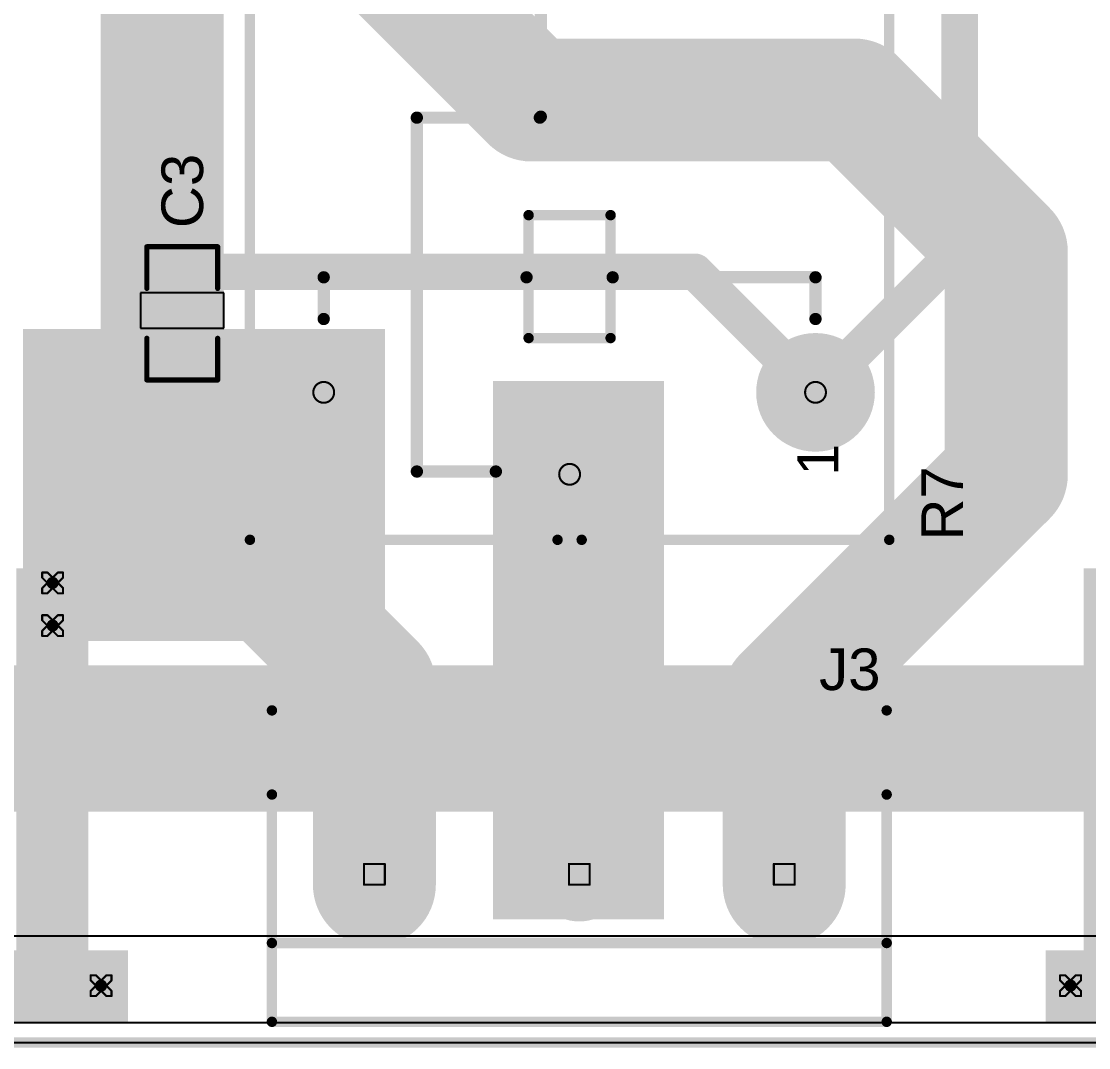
# Model space of a CAD drawing. Header units: inches. Extents: x -14 to 338, y 0 to 125.
# Drawn here: x 19.87 to 45.92, y -0.13 to 24.92 of the extents above; entities that cross this region are included whole.
import ezdxf

# ---------------------------------------------------------------- set-up
doc = ezdxf.new("R2010")
doc.units = ezdxf.units.IN
for name, color, linetype in [('Board Outline', 216, 'Continuous'), ('Bottom Layer', 5, 'Continuous'), ('Bottom Solder', 6, 'Continuous'), ('Drill Drawing', 1, 'Continuous'), ('Multi-Layer', 9, 'Continuous'), ('Pad Holes', 156, 'Continuous'), ('Top Layer', 1, 'Continuous'), ('Top Overlay', 2, 'Continuous'), ('Top Paste', 8, 'Continuous'), ('Top Solder', 216, 'Continuous'), ('Via Holes', 16, 'Continuous')]:
    doc.layers.add(name, color=color, linetype=linetype)
doc.styles.add('Arial', font='', dxfattribs={"height": 0.2})
doc.styles.get('Arial').set_extended_font_data('Arial')

# ---------------------------------------------------------------- blocks, each defined once
blk = doc.blocks.new('SRD_05VDC_SL_C_6')
at = {"layer": 'Bottom Layer'}
h = blk.add_hatch(color=5, dxfattribs=at)
edge = h.paths.add_edge_path()
edge.add_arc((-5.100066, 5.999988), 1.397, 0, 360)
h = blk.add_hatch(color=5, dxfattribs=at)
edge = h.paths.add_edge_path()
edge.add_arc((7.100061999999999, 5.999479999999999), 1.397, 0, 360)
h = blk.add_hatch(color=5, dxfattribs=at)
edge = h.paths.add_edge_path()
edge.add_arc((-7.100061999999999, 0), 1.397, 0, 360)
h = blk.add_hatch(color=5, dxfattribs=at)
edge = h.paths.add_edge_path()
edge.add_arc((-5.100066, -5.999988), 1.397, 0, 360)
h = blk.add_hatch(color=5, dxfattribs=at)
edge = h.paths.add_edge_path()
edge.add_arc((7.100061999999999, -5.999479999999999), 1.397, 0, 360)
at = {"layer": 'Bottom Solder'}
h = blk.add_hatch(color=6, dxfattribs=at)
edge = h.paths.add_edge_path()
edge.add_arc((-5.100066, 5.999988), 1.4478, 0, 360)
h = blk.add_hatch(color=6, dxfattribs=at)
edge = h.paths.add_edge_path()
edge.add_arc((7.100061999999999, 5.999479999999999), 1.4478, 0, 360)
h = blk.add_hatch(color=6, dxfattribs=at)
edge = h.paths.add_edge_path()
edge.add_arc((-7.100061999999999, 0), 1.4478, 0, 360)
h = blk.add_hatch(color=6, dxfattribs=at)
edge = h.paths.add_edge_path()
edge.add_arc((-5.100066, -5.999988), 1.4478, 0, 360)
h = blk.add_hatch(color=6, dxfattribs=at)
edge = h.paths.add_edge_path()
edge.add_arc((7.100061999999999, -5.999479999999999), 1.4478, 0, 360)
at = {"layer": 'Multi-Layer'}
h = blk.add_hatch(color=9, dxfattribs=at)
edge = h.paths.add_edge_path()
edge.add_arc((-5.100066, 5.999988), 1.397, 0, 360)
h = blk.add_hatch(color=9, dxfattribs=at)
edge = h.paths.add_edge_path()
edge.add_arc((7.100061999999999, 5.999479999999999), 1.397, 0, 360)
h = blk.add_hatch(color=9, dxfattribs=at)
edge = h.paths.add_edge_path()
edge.add_arc((-7.100061999999999, 0), 1.397, 0, 360)
h = blk.add_hatch(color=9, dxfattribs=at)
edge = h.paths.add_edge_path()
edge.add_arc((-5.100066, -5.999988), 1.397, 0, 360)
h = blk.add_hatch(color=9, dxfattribs=at)
edge = h.paths.add_edge_path()
edge.add_arc((7.100061999999999, -5.999479999999999), 1.397, 0, 360)
at = {"layer": 'Pad Holes'}
h = blk.add_hatch(color=7, dxfattribs=at)
edge = h.paths.add_edge_path()
edge.add_arc((-5.099989799999999, 5.999988), 0.7619999999999999, 0, 360)
h = blk.add_hatch(color=7, dxfattribs=at)
edge = h.paths.add_edge_path()
edge.add_arc((7.1000112, 5.999479999999999), 0.7619999999999999, 0, 360)
h = blk.add_hatch(color=7, dxfattribs=at)
edge = h.paths.add_edge_path()
edge.add_arc((-7.1000112, 0), 0.7619999999999999, 0, 360)
h = blk.add_hatch(color=7, dxfattribs=at)
edge = h.paths.add_edge_path()
edge.add_arc((-5.099989799999999, -5.999988), 0.7619999999999999, 0, 360)
h = blk.add_hatch(color=7, dxfattribs=at)
edge = h.paths.add_edge_path()
edge.add_arc((7.099935, -5.999479999999999), 0.7619999999999999, 0, 360)
at = {"layer": 'Top Layer'}
h = blk.add_hatch(color=1, dxfattribs=at)
edge = h.paths.add_edge_path()
edge.add_arc((-5.100066, 5.999988), 1.397, 0, 360)
h = blk.add_hatch(color=1, dxfattribs=at)
edge = h.paths.add_edge_path()
edge.add_arc((7.100061999999999, 5.999479999999999), 1.397, 0, 360)
h = blk.add_hatch(color=1, dxfattribs=at)
edge = h.paths.add_edge_path()
edge.add_arc((-7.100061999999999, 0), 1.397, 0, 360)
h = blk.add_hatch(color=1, dxfattribs=at)
edge = h.paths.add_edge_path()
edge.add_arc((-5.100066, -5.999988), 1.397, 0, 360)
h = blk.add_hatch(color=1, dxfattribs=at)
edge = h.paths.add_edge_path()
edge.add_arc((7.100061999999999, -5.999479999999999), 1.397, 0, 360)
at = {"layer": 'Top Solder'}
h = blk.add_hatch(color=216, dxfattribs=at)
edge = h.paths.add_edge_path()
edge.add_arc((-5.100066, 5.999988), 1.4478, 0, 360)
h = blk.add_hatch(color=216, dxfattribs=at)
edge = h.paths.add_edge_path()
edge.add_arc((7.100061999999999, 5.999479999999999), 1.4478, 0, 360)
h = blk.add_hatch(color=216, dxfattribs=at)
edge = h.paths.add_edge_path()
edge.add_arc((-7.100061999999999, 0), 1.4478, 0, 360)
h = blk.add_hatch(color=216, dxfattribs=at)
edge = h.paths.add_edge_path()
edge.add_arc((-5.100066, -5.999988), 1.4478, 0, 360)
h = blk.add_hatch(color=216, dxfattribs=at)
edge = h.paths.add_edge_path()
edge.add_arc((7.100061999999999, -5.999479999999999), 1.4478, 0, 360)
at = {"layer": 'Top Overlay'}
for points, const_width in [([(-8.6991444, 7.8000352), (-8.6991444, 0.2946908)], 0.254), ([(-8.6991444, 7.8000352), (10.5009696, 7.8000352)], 0.254), ([(10.500995, 7.8000098), (10.500995, -7.8000098)], 0.254), ([(-3.309874, 5.999988), (-2.2919944, 5.9999626)], 0.2999994), ([(-2.2919944, 5.999988), (-2.2919944, 1.0508488)], 0.2999994), ([(7.0993, 4.246879999999999), (7.0993, 2.0193)], 0.254), ([(-7.031735999999999, 3.727196), (1.604264, 3.727196)], 0.2999994), ([(-7.031735999999999, 3.727196), (-7.031735999999999, 1.7999964)], 0.2999994), ([(1.604264, 3.727196), (1.604264, 0.7272019999999999)], 0.2999994), ([(7.800593999999999, 2.30886), (6.150102, 0.70104)], 0.2999994), ([(-3.774948, 0.999998), (-3.774948, -0.999998)], 0.254), ([(-3.774948, 0.999998), (-0.7749539999999999, 0.999998)], 0.254), ([(-0.7749539999999999, 0.999998), (-0.7749539999999999, -0.999998)], 0.254), ([(1.604264, 0.7272019999999999), (1.628394, 0.7030466)], 0.2999994), ([(1.628394, 0.7030466), (5.644387999999999, 0.7030466)], 0.2999994), ([(5.644387999999999, 0.7030466), (6.152387999999999, 0.7030466)], 0.2999994), ([(-8.6991444, -0.2946908), (-8.6991444, -7.7999844)], 0.254), ([(7.168388, -0.31242), (7.168388, -4.25704)], 0.2999994), ([(-3.774948, -0.999998), (-0.7749539999999999, -0.999998)], 0.254), ([(-2.2919944, -1.0512552), (-2.2919944, -5.999988)], 0.2999994), ([(-2.2919944, -5.9999626), (-3.309874, -5.999988)], 0.2999994), ([(-8.699017399999999, -7.7999844), (10.5010966, -7.7999844)], 0.254)]:
    blk.add_lwpolyline(points, dxfattribs=dict(at, const_width=const_width))
for points, const_width in [([(-8.7626444, 7.8000352, 1), (-8.6356444, 7.8000352, 1)], 0.127), ([(-8.7626444, 7.8000352, 1), (-8.6356444, 7.8000352, 1)], 0.127), ([(10.4374696, 7.8000352, 1), (10.5644696, 7.8000352, 1)], 0.127), ([(10.437495, 7.8000098, 1), (10.564495, 7.8000098, 1)], 0.127), ([(-3.38487258, 5.999988, 1), (-3.23487542, 5.999988, 1)], 0.1499997), ([(-2.36699298, 5.999988, 1), (-2.21699582, 5.999988, 1)], 0.1499997), ([(-2.36699298, 5.9999626, 1), (-2.21699582, 5.9999626, 1)], 0.1499997), ([(7.0358, 4.246879999999999, 1), (7.162799999999999, 4.246879999999999, 1)], 0.127), ([(-7.106734579999999, 3.727196, 1), (-6.95673742, 3.727196, 1)], 0.1499997), ([(-7.106734579999999, 3.727196, 1), (-6.95673742, 3.727196, 1)], 0.1499997), ([(1.52926542, 3.727196, 1), (1.67926258, 3.727196, 1)], 0.1499997), ([(1.52926542, 3.727196, 1), (1.67926258, 3.727196, 1)], 0.1499997), ([(7.72559542, 2.30886, 1), (7.87559258, 2.30886, 1)], 0.1499997), ([(7.0358, 2.0193, 1), (7.162799999999999, 2.0193, 1)], 0.127), ([(-7.106734579999999, 1.7999964, 1), (-6.95673742, 1.7999964, 1)], 0.1499997), ([(-3.838448, 0.999998, 1), (-3.711448, 0.999998, 1)], 0.127), ([(-3.838448, 0.999998, 1), (-3.711448, 0.999998, 1)], 0.127), ([(-2.36699298, 1.0508488, 1), (-2.21699582, 1.0508488, 1)], 0.1499997), ([(-0.8384539999999999, 0.999998, 1), (-0.7114539999999999, 0.999998, 1)], 0.127), ([(-0.8384539999999999, 0.999998, 1), (-0.7114539999999999, 0.999998, 1)], 0.127), ([(1.52926542, 0.7272019999999999, 1), (1.67926258, 0.7272019999999999, 1)], 0.1499997), ([(1.52926542, 0.7272019999999999, 1), (1.67926258, 0.7272019999999999, 1)], 0.1499997), ([(1.55339542, 0.7030466, 1), (1.70339258, 0.7030466, 1)], 0.1499997), ([(1.55339542, 0.7030466, 1), (1.70339258, 0.7030466, 1)], 0.1499997), ([(5.569389419999999, 0.7030466, 1), (5.71938658, 0.7030466, 1)], 0.1499997), ([(5.569389419999999, 0.7030466, 1), (5.71938658, 0.7030466, 1)], 0.1499997), ([(6.07510342, 0.70104, 1), (6.225100579999999, 0.70104, 1)], 0.1499997), ([(6.077389419999999, 0.7030466, 1), (6.227386579999999, 0.7030466, 1)], 0.1499997), ([(-8.7626444, 0.2946908, 1), (-8.6356444, 0.2946908, 1)], 0.127), ([(-8.7626444, -0.2946908, 1), (-8.6356444, -0.2946908, 1)], 0.127), ([(7.093389419999999, -0.31242, 1), (7.243386579999999, -0.31242, 1)], 0.1499997), ([(-3.838448, -0.999998, 1), (-3.711448, -0.999998, 1)], 0.127), ([(-3.838448, -0.999998, 1), (-3.711448, -0.999998, 1)], 0.127), ([(-2.36699298, -1.0512552, 1), (-2.21699582, -1.0512552, 1)], 0.1499997), ([(-0.8384539999999999, -0.999998, 1), (-0.7114539999999999, -0.999998, 1)], 0.127), ([(-0.8384539999999999, -0.999998, 1), (-0.7114539999999999, -0.999998, 1)], 0.127), ([(7.093389419999999, -4.25704, 1), (7.243386579999999, -4.25704, 1)], 0.1499997), ([(-3.38487258, -5.999988, 1), (-3.23487542, -5.999988, 1)], 0.1499997), ([(-2.36699298, -5.9999626, 1), (-2.21699582, -5.9999626, 1)], 0.1499997), ([(-2.36699298, -5.999988, 1), (-2.21699582, -5.999988, 1)], 0.1499997), ([(-8.7626444, -7.7999844, 1), (-8.6356444, -7.7999844, 1)], 0.127), ([(-8.762517399999998, -7.7999844, 1), (-8.6355174, -7.7999844, 1)], 0.127), ([(10.437495, -7.8000098, 1), (10.564495, -7.8000098, 1)], 0.127), ([(10.4375966, -7.7999844, 1), (10.5645966, -7.7999844, 1)], 0.127)]:
    blk.add_lwpolyline(points, format="xyb", close=True, dxfattribs=dict(at, const_width=const_width))
at = {"layer": 'Top Overlay', "style": 'Arial'}
blk.add_text('1', height=1.00000054, dxfattribs=at).set_placement((-7.131989799999999, -6.558788))
blk = doc.blocks.new('XY301V_A_5_0_3P_19')
at = {"layer": 'Bottom Layer'}
h = blk.add_hatch(color=5, dxfattribs=at)
edge = h.paths.add_edge_path()
edge.add_arc((-4.999989999999999, 0), 1.10000034, 0, 360)
h = blk.add_hatch(color=5, dxfattribs=at)
edge = h.paths.add_edge_path()
edge.add_arc((0, 0), 1.10000034, 0, 360)
h = blk.add_hatch(color=5, dxfattribs=at)
edge = h.paths.add_edge_path()
edge.add_arc((4.999989999999999, 0), 1.10000034, 0, 360)
at = {"layer": 'Bottom Solder'}
h = blk.add_hatch(color=6, dxfattribs=at)
edge = h.paths.add_edge_path()
edge.add_arc((-4.999989999999999, 0), 1.15080034, 0, 360)
h = blk.add_hatch(color=6, dxfattribs=at)
edge = h.paths.add_edge_path()
edge.add_arc((0, 0), 1.15080034, 0, 360)
h = blk.add_hatch(color=6, dxfattribs=at)
edge = h.paths.add_edge_path()
edge.add_arc((4.999989999999999, 0), 1.15080034, 0, 360)
at = {"layer": 'Multi-Layer'}
h = blk.add_hatch(color=9, dxfattribs=at)
edge = h.paths.add_edge_path()
edge.add_arc((-4.999989999999999, 0), 1.10000034, 0, 360)
h = blk.add_hatch(color=9, dxfattribs=at)
edge = h.paths.add_edge_path()
edge.add_arc((0, 0), 1.10000034, 0, 360)
h = blk.add_hatch(color=9, dxfattribs=at)
edge = h.paths.add_edge_path()
edge.add_arc((4.999989999999999, 0), 1.10000034, 0, 360)
at = {"layer": 'Pad Holes'}
h = blk.add_hatch(color=7, dxfattribs=at)
edge = h.paths.add_edge_path()
edge.add_arc((-4.999989999999999, 0), 0.5999987999999999, 0, 360)
h = blk.add_hatch(color=7, dxfattribs=at)
edge = h.paths.add_edge_path()
edge.add_arc((0, 0), 0.5999987999999999, 0, 360)
h = blk.add_hatch(color=7, dxfattribs=at)
edge = h.paths.add_edge_path()
edge.add_arc((4.999989999999999, 0), 0.5999987999999999, 0, 360)
at = {"layer": 'Top Layer'}
h = blk.add_hatch(color=1, dxfattribs=at)
edge = h.paths.add_edge_path()
edge.add_arc((-4.999989999999999, 0), 1.10000034, 0, 360)
h = blk.add_hatch(color=1, dxfattribs=at)
edge = h.paths.add_edge_path()
edge.add_arc((0, 0), 1.10000034, 0, 360)
h = blk.add_hatch(color=1, dxfattribs=at)
edge = h.paths.add_edge_path()
edge.add_arc((4.999989999999999, 0), 1.10000034, 0, 360)
at = {"layer": 'Top Solder'}
h = blk.add_hatch(color=216, dxfattribs=at)
edge = h.paths.add_edge_path()
edge.add_arc((-4.999989999999999, 0), 1.15080034, 0, 360)
h = blk.add_hatch(color=216, dxfattribs=at)
edge = h.paths.add_edge_path()
edge.add_arc((0, 0), 1.15080034, 0, 360)
h = blk.add_hatch(color=216, dxfattribs=at)
edge = h.paths.add_edge_path()
edge.add_arc((4.999989999999999, 0), 1.15080034, 0, 360)
at = {"layer": 'Top Overlay', "const_width": 0.254}
for points in [[(7.500010399999999, 3.5999928), (-7.500010399999999, 3.5999928)], [(-7.500010399999999, 3.5999928), (-7.500010399999999, -4.0000428)], [(7.500010399999999, 3.5999928), (7.500010399999999, -4.0000428)], [(7.500010399999999, 1.6769588), (-7.500010399999999, 1.6769588)], [(7.500010399999999, -1.946783), (-7.500010399999999, -1.946783)], [(7.500010399999999, -4.0000428), (-7.500010399999999, -4.0000428)]]:
    blk.add_lwpolyline(points, dxfattribs=at)
at = {"layer": 'Top Overlay', "const_width": 0.127}
for points in [[(-7.563510399999999, 3.5999928, 1), (-7.4365104, 3.5999928, 1)], [(-7.563510399999999, 3.5999928, 1), (-7.4365104, 3.5999928, 1)], [(7.4365104, 3.5999928, 1), (7.563510399999999, 3.5999928, 1)], [(7.4365104, 3.5999928, 1), (7.563510399999999, 3.5999928, 1)], [(-7.563510399999999, 1.6769588, 1), (-7.4365104, 1.6769588, 1)], [(7.4365104, 1.6769588, 1), (7.563510399999999, 1.6769588, 1)], [(-7.563510399999999, -1.946783, 1), (-7.4365104, -1.946783, 1)], [(7.4365104, -1.946783, 1), (7.563510399999999, -1.946783, 1)], [(-7.563510399999999, -4.0000428, 1), (-7.4365104, -4.0000428, 1)], [(-7.563510399999999, -4.0000428, 1), (-7.4365104, -4.0000428, 1)], [(7.4365104, -4.0000428, 1), (7.563510399999999, -4.0000428, 1)], [(7.4365104, -4.0000428, 1), (7.563510399999999, -4.0000428, 1)]]:
    blk.add_lwpolyline(points, format="xyb", close=True, dxfattribs=at)
blk = doc.blocks.new('C___0805_23')
at = {"layer": 'Top Layer'}
for points in [[(-1.524, 0.7619999999999999), (-0.508, 0.7619999999999999), (-0.508, -0.7619999999999999), (-1.524, -0.7619999999999999)], [(0.508, 0.7619999999999999), (1.524, 0.7619999999999999), (1.524, -0.7619999999999999), (0.508, -0.7619999999999999)]]:
    blk.add_hatch(color=1, dxfattribs=at).paths.add_polyline_path(points)
at = {"layer": 'Top Paste'}
for points in [[(-1.524, 0.7619999999999999), (-0.508, 0.7619999999999999), (-0.508, -0.7619999999999999), (-1.524, -0.7619999999999999)], [(0.508, 0.7619999999999999), (1.524, 0.7619999999999999), (1.524, -0.7619999999999999), (0.508, -0.7619999999999999)]]:
    blk.add_hatch(color=8, dxfattribs=at).paths.add_polyline_path(points)
at = {"layer": 'Top Solder'}
for points in [[(-1.59399986, 0.8319998599999999), (-0.4380001399999999, 0.8319998599999999), (-0.4380001399999999, -0.8319998599999999), (-1.59399986, -0.8319998599999999)], [(0.4380001399999999, 0.8319998599999999), (1.59399986, 0.8319998599999999), (1.59399986, -0.8319998599999999), (0.4380001399999999, -0.8319998599999999)]]:
    blk.add_hatch(color=216, dxfattribs=at).paths.add_polyline_path(points)
at = {"layer": 'Top Overlay', "const_width": 0.127}
for points in [[(-1.6256, -0.8636), (-1.6256, 0.8636)], [(-0.6096, 0.8636), (-1.6256, 0.8636)], [(1.6256, 0.8636), (0.6096, 0.8636)], [(1.6256, -0.8636), (1.6256, 0.8636)], [(-0.6096, -0.8636), (-1.6256, -0.8636)], [(1.6256, -0.8636), (0.6096, -0.8636)]]:
    blk.add_lwpolyline(points, dxfattribs=at)
at = {"layer": 'Top Overlay', "const_width": 0.0635}
for points in [[(-1.65735, 0.8636, 1), (-1.59385, 0.8636, 1)], [(-1.65735, 0.8636, 1), (-1.59385, 0.8636, 1)], [(-0.64135, 0.8636, 1), (-0.57785, 0.8636, 1)], [(0.57785, 0.8636, 1), (0.64135, 0.8636, 1)], [(1.59385, 0.8636, 1), (1.65735, 0.8636, 1)], [(1.59385, 0.8636, 1), (1.65735, 0.8636, 1)], [(-1.65735, -0.8636, 1), (-1.59385, -0.8636, 1)], [(-1.65735, -0.8636, 1), (-1.59385, -0.8636, 1)], [(-0.64135, -0.8636, 1), (-0.57785, -0.8636, 1)], [(0.57785, -0.8636, 1), (0.64135, -0.8636, 1)], [(1.59385, -0.8636, 1), (1.65735, -0.8636, 1)], [(1.59385, -0.8636, 1), (1.65735, -0.8636, 1)]]:
    blk.add_lwpolyline(points, format="xyb", close=True, dxfattribs=at)

msp = doc.modelspace()

# ---------------------------------------------------------------- hatches: boundary and pattern name
at = {"layer": 'Bottom Layer'}
for points in [[(19.75419722, 0.48906684), (21.51279162, 0.48906684), (21.51279162, 11.57166088), (19.75419722, 11.57166088)], [(45.79647686, 0.48906684), (47.55507126, 0.48906684), (47.55507126, 11.57166088), (45.79647686, 11.57166088)], [(18.82254554, 0.48906684), (22.48014554, 0.48906684), (22.48014554, 2.24986088), (18.82254554, 2.24986088)], [(44.86482518, 0.48906684), (48.52242518, 0.48906684), (48.52242518, 2.24986088), (44.86482518, 2.24986088)]]:
    msp.add_hatch(color=5, dxfattribs=at).paths.add_polyline_path(points)
h = msp.add_hatch(color=5, dxfattribs=at)
edge = h.paths.add_edge_path()
edge.add_arc((20.63678626, 11.21606088), 0.2999994, 0, 360)
h = msp.add_hatch(color=5, dxfattribs=at)
edge = h.paths.add_edge_path()
edge.add_arc((20.63678626, 10.17466088), 0.2999994, 0, 360)
h = msp.add_hatch(color=5, dxfattribs=at)
edge = h.paths.add_edge_path()
edge.add_arc((21.81974554, 1.38626088), 0.2999994, 0, 360)
h = msp.add_hatch(color=5, dxfattribs=at)
edge = h.paths.add_edge_path()
edge.add_arc((45.47442518, 1.38626088), 0.2999994, 0, 360)
at = {"layer": 'Bottom Solder'}
h = msp.add_hatch(color=6, dxfattribs=at)
edge = h.paths.add_edge_path()
edge.add_arc((20.63678626, 11.21606088), 0.4015993999999999, 0, 360)
h = msp.add_hatch(color=6, dxfattribs=at)
edge = h.paths.add_edge_path()
edge.add_arc((20.63678626, 10.17466088), 0.4015993999999999, 0, 360)
h = msp.add_hatch(color=6, dxfattribs=at)
edge = h.paths.add_edge_path()
edge.add_arc((21.81974554, 1.38626088), 0.4015993999999999, 0, 360)
h = msp.add_hatch(color=6, dxfattribs=at)
edge = h.paths.add_edge_path()
edge.add_arc((45.47442518, 1.38626088), 0.4015993999999999, 0, 360)
at = {"layer": 'Top Layer'}
for points in [[(19.91474554, 9.796871439999999), (28.74887062, 9.796871439999999), (28.74887062, 17.41366088), (19.91474554, 17.41366088)], [(25.6986659, 14.41314364), (28.74887062, 14.41314364), (28.74887062, 17.41366088), (25.6986659, 17.41366088)], [(31.38098626, 3.00405546), (35.5527229, 3.00405546), (35.5527229, 16.14365834), (31.38098626, 16.14365834)], [(5.32903938, 5.63256684), (114.73805602, 5.63256684), (114.73805602, 9.205554359999999), (5.32903938, 9.205554359999999)]]:
    msp.add_hatch(color=1, dxfattribs=at).paths.add_polyline_path(points)
h = msp.add_hatch(color=1, dxfattribs=at)
edge = h.paths.add_edge_path()
edge.add_arc((20.63678626, 11.21606088), 0.2999994, 0, 360)
h = msp.add_hatch(color=1, dxfattribs=at)
edge = h.paths.add_edge_path()
edge.add_arc((20.63678626, 10.17466088), 0.2999994, 0, 360)
h = msp.add_hatch(color=1, dxfattribs=at)
edge = h.paths.add_edge_path()
edge.add_arc((21.81974554, 1.38626088), 0.2999994, 0, 360)
h = msp.add_hatch(color=1, dxfattribs=at)
edge = h.paths.add_edge_path()
edge.add_arc((45.47442518, 1.38626088), 0.2999994, 0, 360)
at = {"layer": 'Top Solder'}
h = msp.add_hatch(color=216, dxfattribs=at)
edge = h.paths.add_edge_path()
edge.add_arc((20.63678626, 11.21606088), 0.4015993999999999, 0, 360)
h = msp.add_hatch(color=216, dxfattribs=at)
edge = h.paths.add_edge_path()
edge.add_arc((20.63678626, 10.17466088), 0.4015993999999999, 0, 360)
h = msp.add_hatch(color=216, dxfattribs=at)
edge = h.paths.add_edge_path()
edge.add_arc((21.81974554, 1.38626088), 0.4015993999999999, 0, 360)
h = msp.add_hatch(color=216, dxfattribs=at)
edge = h.paths.add_edge_path()
edge.add_arc((45.47442518, 1.38626088), 0.4015993999999999, 0, 360)
at = {"layer": 'Via Holes'}
h = msp.add_hatch(color=7, dxfattribs=at)
edge = h.paths.add_edge_path()
edge.add_arc((20.63678626, 11.21606088), 0.1499997, 0, 360)
h = msp.add_hatch(color=7, dxfattribs=at)
edge = h.paths.add_edge_path()
edge.add_arc((20.63678626, 10.17466088), 0.1499997, 0, 360)
h = msp.add_hatch(color=7, dxfattribs=at)
edge = h.paths.add_edge_path()
edge.add_arc((21.81974554, 1.38626088), 0.1499997, 0, 360)
h = msp.add_hatch(color=7, dxfattribs=at)
edge = h.paths.add_edge_path()
edge.add_arc((45.47442518, 1.38626088), 0.1499997, 0, 360)

# ---------------------------------------------------------------- linework, layer by layer
at = {"layer": 'Board Outline', "const_width": 0.254}
msp.add_lwpolyline([(2.54e-06, 1.524e-05), (156.60000176, 1.524e-05)], dxfattribs=at)
at = {"layer": 'Bottom Layer'}
msp.add_line((1.524e-05, 0), (99.74694554, 0), dxfattribs=at)
at = {"layer": 'Bottom Layer', "const_width": 2.99999908}
for points in [[(23.30957746, 13.8997309), (23.30957746, 32.03562299999999)], [(27.25246518, 28.06687808), (32.31768237999999, 23.00166088)], [(32.31768237999999, 23.00166088), (40.20930997999999, 23.00166088)], [(40.20930997999999, 23.00166088), (43.9073417, 19.30362916)], [(43.9073417, 13.84730276), (43.9073417, 19.30362916)], [(23.30957746, 13.8997309), (28.4884368, 8.72087156)], [(38.4884168, 8.42837786), (43.9073417, 13.84730276)], [(28.4884368, 3.85006088), (28.4884368, 8.72087156)], [(38.4884168, 3.85006088), (38.4884168, 8.42837786)]]:
    msp.add_lwpolyline(points, dxfattribs=at)
at = {"layer": 'Bottom Layer', "const_width": 1.49999954}
for points in [[(31.56768388, 23.00166088, 1), (33.06768088, 23.00166088, 1)], [(31.56768388, 23.00166088, 1), (33.06768088, 23.00166088, 1)], [(39.45931148, 23.00166088, 1), (40.95930848, 23.00166088, 1)], [(39.45931148, 23.00166088, 1), (40.95930848, 23.00166088, 1)], [(43.1573432, 19.30362916, 1), (44.65734019999999, 19.30362916, 1)], [(43.1573432, 19.30362916, 1), (44.65734019999999, 19.30362916, 1)], [(22.55957896, 13.8997309, 1), (24.05957596, 13.8997309, 1)], [(22.55957896, 13.8997309, 1), (24.05957596, 13.8997309, 1)], [(43.1573432, 13.84730276, 1), (44.65734019999999, 13.84730276, 1)], [(43.1573432, 13.84730276, 1), (44.65734019999999, 13.84730276, 1)], [(27.7384383, 8.72087156, 1), (29.2384353, 8.72087156, 1)], [(27.7384383, 8.72087156, 1), (29.2384353, 8.72087156, 1)], [(37.7384183, 8.42837786, 1), (39.2384153, 8.42837786, 1)], [(37.7384183, 8.42837786, 1), (39.2384153, 8.42837786, 1)], [(27.7384383, 3.85006088, 1), (29.2384353, 3.85006088, 1)], [(37.7384183, 3.85006088, 1), (39.2384153, 3.85006088, 1)]]:
    msp.add_lwpolyline(points, format="xyb", close=True, dxfattribs=at)
at = {"layer": 'Drill Drawing'}
for points, const_width in [([(27.50595718, 15.86687708, 1), (26.99795718, 15.86687708, 1)], 0.0508), ([(39.50593317999999, 15.86687708, 1), (38.99793318, 15.86687708, 1)], 0.0508), ([(26.98525718, 15.86687708, 1), (27.01065718, 15.86687708, 1)], 0.0254), ([(27.49325718, 15.86687708, 1), (27.51865718, 15.86687708, 1)], 0.0254), ([(38.98523317999999, 15.86687708, 1), (39.01063318, 15.86687708, 1)], 0.0254), ([(39.49323318, 15.86687708, 1), (39.51863318, 15.86687708, 1)], 0.0254), ([(33.50594518, 13.86685568, 1), (32.99794517999999, 13.86685568, 1)], 0.0508), ([(32.98524518, 13.86685568, 1), (33.01064518, 13.86685568, 1)], 0.0254), ([(33.49324518, 13.86685568, 1), (33.51864518, 13.86685568, 1)], 0.0254), ([(20.37008626, 11.47006088, 1), (20.39548626, 11.47006088, 1)], 0.0254), ([(20.37008626, 11.47006088, 1), (20.39548626, 11.47006088, 1)], 0.0254), ([(20.49708626, 11.47006088, 1), (20.52248626, 11.47006088, 1)], 0.0254), ([(20.49708626, 11.47006088, 1), (20.52248626, 11.47006088, 1)], 0.0254), ([(20.75108626, 11.47006088, 1), (20.77648626, 11.47006088, 1)], 0.0254), ([(20.75108626, 11.47006088, 1), (20.77648626, 11.47006088, 1)], 0.0254), ([(20.87808626, 11.47006088, 1), (20.90348626, 11.47006088, 1)], 0.0254), ([(20.87808626, 11.47006088, 1), (20.90348626, 11.47006088, 1)], 0.0254), ([(20.37008626, 11.34306088, 1), (20.39548626, 11.34306088, 1)], 0.0254), ([(20.37008626, 11.34306088, 1), (20.39548626, 11.34306088, 1)], 0.0254), ([(20.49708626, 11.21606088, 1), (20.52248626, 11.21606088, 1)], 0.0254), ([(20.49708626, 11.21606088, 1), (20.52248626, 11.21606088, 1)], 0.0254), ([(20.62408626, 11.34306088, 1), (20.64948626, 11.34306088, 1)], 0.0254), ([(20.62408626, 11.34306088, 1), (20.64948626, 11.34306088, 1)], 0.0254), ([(20.75108626, 11.21606088, 1), (20.77648626, 11.21606088, 1)], 0.0254), ([(20.75108626, 11.21606088, 1), (20.77648626, 11.21606088, 1)], 0.0254), ([(20.87808626, 11.34306088, 1), (20.90348626, 11.34306088, 1)], 0.0254), ([(20.87808626, 11.34306088, 1), (20.90348626, 11.34306088, 1)], 0.0254), ([(20.37008626, 11.08906088, 1), (20.39548626, 11.08906088, 1)], 0.0254), ([(20.37008626, 11.08906088, 1), (20.39548626, 11.08906088, 1)], 0.0254), ([(20.37008626, 10.96206088, 1), (20.39548626, 10.96206088, 1)], 0.0254), ([(20.37008626, 10.96206088, 1), (20.39548626, 10.96206088, 1)], 0.0254), ([(20.49708626, 10.96206088, 1), (20.52248626, 10.96206088, 1)], 0.0254), ([(20.49708626, 10.96206088, 1), (20.52248626, 10.96206088, 1)], 0.0254), ([(20.62408626, 11.08906088, 1), (20.64948626, 11.08906088, 1)], 0.0254), ([(20.62408626, 11.08906088, 1), (20.64948626, 11.08906088, 1)], 0.0254), ([(20.75108626, 10.96206088, 1), (20.77648626, 10.96206088, 1)], 0.0254), ([(20.75108626, 10.96206088, 1), (20.77648626, 10.96206088, 1)], 0.0254), ([(20.87808626, 11.08906088, 1), (20.90348626, 11.08906088, 1)], 0.0254), ([(20.87808626, 11.08906088, 1), (20.90348626, 11.08906088, 1)], 0.0254), ([(20.87808626, 10.96206088, 1), (20.90348626, 10.96206088, 1)], 0.0254), ([(20.87808626, 10.96206088, 1), (20.90348626, 10.96206088, 1)], 0.0254), ([(20.37008626, 10.42866088, 1), (20.39548626, 10.42866088, 1)], 0.0254), ([(20.37008626, 10.42866088, 1), (20.39548626, 10.42866088, 1)], 0.0254), ([(20.49708626, 10.42866088, 1), (20.52248626, 10.42866088, 1)], 0.0254), ([(20.49708626, 10.42866088, 1), (20.52248626, 10.42866088, 1)], 0.0254), ([(20.75108626, 10.42866088, 1), (20.77648626, 10.42866088, 1)], 0.0254), ([(20.75108626, 10.42866088, 1), (20.77648626, 10.42866088, 1)], 0.0254), ([(20.87808626, 10.42866088, 1), (20.90348626, 10.42866088, 1)], 0.0254), ([(20.87808626, 10.42866088, 1), (20.90348626, 10.42866088, 1)], 0.0254), ([(20.37008626, 10.30166088, 1), (20.39548626, 10.30166088, 1)], 0.0254), ([(20.37008626, 10.30166088, 1), (20.39548626, 10.30166088, 1)], 0.0254), ([(20.49708626, 10.17466088, 1), (20.52248626, 10.17466088, 1)], 0.0254), ([(20.49708626, 10.17466088, 1), (20.52248626, 10.17466088, 1)], 0.0254), ([(20.62408626, 10.30166088, 1), (20.64948626, 10.30166088, 1)], 0.0254), ([(20.62408626, 10.30166088, 1), (20.64948626, 10.30166088, 1)], 0.0254), ([(20.75108626, 10.17466088, 1), (20.77648626, 10.17466088, 1)], 0.0254), ([(20.75108626, 10.17466088, 1), (20.77648626, 10.17466088, 1)], 0.0254), ([(20.87808626, 10.30166088, 1), (20.90348626, 10.30166088, 1)], 0.0254), ([(20.87808626, 10.30166088, 1), (20.90348626, 10.30166088, 1)], 0.0254), ([(20.37008626, 10.04766088, 1), (20.39548626, 10.04766088, 1)], 0.0254), ([(20.37008626, 10.04766088, 1), (20.39548626, 10.04766088, 1)], 0.0254), ([(20.37008626, 9.92066088, 1), (20.39548626, 9.92066088, 1)], 0.0254), ([(20.37008626, 9.92066088, 1), (20.39548626, 9.92066088, 1)], 0.0254), ([(20.49708626, 9.92066088, 1), (20.52248626, 9.92066088, 1)], 0.0254), ([(20.49708626, 9.92066088, 1), (20.52248626, 9.92066088, 1)], 0.0254), ([(20.62408626, 10.04766088, 1), (20.64948626, 10.04766088, 1)], 0.0254), ([(20.62408626, 10.04766088, 1), (20.64948626, 10.04766088, 1)], 0.0254), ([(20.75108626, 9.92066088, 1), (20.77648626, 9.92066088, 1)], 0.0254), ([(20.75108626, 9.92066088, 1), (20.77648626, 9.92066088, 1)], 0.0254), ([(20.87808626, 10.04766088, 1), (20.90348626, 10.04766088, 1)], 0.0254), ([(20.87808626, 10.04766088, 1), (20.90348626, 10.04766088, 1)], 0.0254), ([(20.87808626, 9.92066088, 1), (20.90348626, 9.92066088, 1)], 0.0254), ([(20.87808626, 9.92066088, 1), (20.90348626, 9.92066088, 1)], 0.0254), ([(28.2217368, 4.35806088, 1), (28.2471368, 4.35806088, 1)], 0.0254), ([(28.2217368, 4.35806088, 1), (28.2471368, 4.35806088, 1)], 0.0254), ([(28.7297368, 4.35806088, 1), (28.7551368, 4.35806088, 1)], 0.0254), ([(28.7297368, 4.35806088, 1), (28.7551368, 4.35806088, 1)], 0.0254), ([(33.2217268, 4.35806088, 1), (33.2471268, 4.35806088, 1)], 0.0254), ([(33.2217268, 4.35806088, 1), (33.2471268, 4.35806088, 1)], 0.0254), ([(33.72972679999999, 4.35806088, 1), (33.7551268, 4.35806088, 1)], 0.0254), ([(33.72972679999999, 4.35806088, 1), (33.7551268, 4.35806088, 1)], 0.0254), ([(38.2217168, 4.35806088, 1), (38.2471168, 4.35806088, 1)], 0.0254), ([(38.2217168, 4.35806088, 1), (38.2471168, 4.35806088, 1)], 0.0254), ([(38.7297168, 4.35806088, 1), (38.7551168, 4.35806088, 1)], 0.0254), ([(38.7297168, 4.35806088, 1), (38.7551168, 4.35806088, 1)], 0.0254), ([(28.2217368, 3.85006088, 1), (28.2471368, 3.85006088, 1)], 0.0254), ([(28.2217368, 3.85006088, 1), (28.2471368, 3.85006088, 1)], 0.0254), ([(28.7297368, 3.85006088, 1), (28.7551368, 3.85006088, 1)], 0.0254), ([(28.7297368, 3.85006088, 1), (28.7551368, 3.85006088, 1)], 0.0254), ([(33.2217268, 3.85006088, 1), (33.2471268, 3.85006088, 1)], 0.0254), ([(33.2217268, 3.85006088, 1), (33.2471268, 3.85006088, 1)], 0.0254), ([(33.72972679999999, 3.85006088, 1), (33.7551268, 3.85006088, 1)], 0.0254), ([(33.72972679999999, 3.85006088, 1), (33.7551268, 3.85006088, 1)], 0.0254), ([(38.2217168, 3.85006088, 1), (38.2471168, 3.85006088, 1)], 0.0254), ([(38.2217168, 3.85006088, 1), (38.2471168, 3.85006088, 1)], 0.0254), ([(38.7297168, 3.85006088, 1), (38.7551168, 3.85006088, 1)], 0.0254), ([(38.7297168, 3.85006088, 1), (38.7551168, 3.85006088, 1)], 0.0254), ([(21.55304554, 1.64026088, 1), (21.57844554, 1.64026088, 1)], 0.0254), ([(21.55304554, 1.64026088, 1), (21.57844554, 1.64026088, 1)], 0.0254), ([(21.68004554, 1.64026088, 1), (21.70544554, 1.64026088, 1)], 0.0254), ([(21.68004554, 1.64026088, 1), (21.70544554, 1.64026088, 1)], 0.0254), ([(21.93404554, 1.64026088, 1), (21.95944554, 1.64026088, 1)], 0.0254), ([(21.93404554, 1.64026088, 1), (21.95944554, 1.64026088, 1)], 0.0254), ([(22.06104554, 1.64026088, 1), (22.08644554, 1.64026088, 1)], 0.0254), ([(22.06104554, 1.64026088, 1), (22.08644554, 1.64026088, 1)], 0.0254), ([(45.20772518, 1.64026088, 1), (45.23312517999999, 1.64026088, 1)], 0.0254), ([(45.20772518, 1.64026088, 1), (45.23312517999999, 1.64026088, 1)], 0.0254), ([(45.33472518, 1.64026088, 1), (45.36012518, 1.64026088, 1)], 0.0254), ([(45.33472518, 1.64026088, 1), (45.36012518, 1.64026088, 1)], 0.0254), ([(45.58872518, 1.64026088, 1), (45.61412517999999, 1.64026088, 1)], 0.0254), ([(45.58872518, 1.64026088, 1), (45.61412517999999, 1.64026088, 1)], 0.0254), ([(45.71572517999999, 1.64026088, 1), (45.74112518, 1.64026088, 1)], 0.0254), ([(45.71572517999999, 1.64026088, 1), (45.74112518, 1.64026088, 1)], 0.0254), ([(21.55304554, 1.51326088, 1), (21.57844554, 1.51326088, 1)], 0.0254), ([(21.55304554, 1.51326088, 1), (21.57844554, 1.51326088, 1)], 0.0254), ([(21.68004554, 1.38626088, 1), (21.70544554, 1.38626088, 1)], 0.0254), ([(21.68004554, 1.38626088, 1), (21.70544554, 1.38626088, 1)], 0.0254), ([(21.80704554, 1.51326088, 1), (21.83244554, 1.51326088, 1)], 0.0254), ([(21.80704554, 1.51326088, 1), (21.83244554, 1.51326088, 1)], 0.0254), ([(21.93404554, 1.38626088, 1), (21.95944554, 1.38626088, 1)], 0.0254), ([(21.93404554, 1.38626088, 1), (21.95944554, 1.38626088, 1)], 0.0254), ([(22.06104554, 1.51326088, 1), (22.08644554, 1.51326088, 1)], 0.0254), ([(22.06104554, 1.51326088, 1), (22.08644554, 1.51326088, 1)], 0.0254), ([(45.20772518, 1.51326088, 1), (45.23312517999999, 1.51326088, 1)], 0.0254), ([(45.20772518, 1.51326088, 1), (45.23312517999999, 1.51326088, 1)], 0.0254), ([(45.33472518, 1.38626088, 1), (45.36012518, 1.38626088, 1)], 0.0254), ([(45.33472518, 1.38626088, 1), (45.36012518, 1.38626088, 1)], 0.0254), ([(45.46172517999999, 1.51326088, 1), (45.48712518, 1.51326088, 1)], 0.0254), ([(45.46172517999999, 1.51326088, 1), (45.48712518, 1.51326088, 1)], 0.0254), ([(45.58872518, 1.38626088, 1), (45.61412517999999, 1.38626088, 1)], 0.0254), ([(45.58872518, 1.38626088, 1), (45.61412517999999, 1.38626088, 1)], 0.0254), ([(45.71572517999999, 1.51326088, 1), (45.74112518, 1.51326088, 1)], 0.0254), ([(45.71572517999999, 1.51326088, 1), (45.74112518, 1.51326088, 1)], 0.0254), ([(21.55304554, 1.25926088, 1), (21.57844554, 1.25926088, 1)], 0.0254), ([(21.55304554, 1.25926088, 1), (21.57844554, 1.25926088, 1)], 0.0254), ([(21.55304554, 1.13226088, 1), (21.57844554, 1.13226088, 1)], 0.0254), ([(21.55304554, 1.13226088, 1), (21.57844554, 1.13226088, 1)], 0.0254), ([(21.68004554, 1.13226088, 1), (21.70544554, 1.13226088, 1)], 0.0254), ([(21.68004554, 1.13226088, 1), (21.70544554, 1.13226088, 1)], 0.0254), ([(21.80704554, 1.25926088, 1), (21.83244554, 1.25926088, 1)], 0.0254), ([(21.80704554, 1.25926088, 1), (21.83244554, 1.25926088, 1)], 0.0254), ([(21.93404554, 1.13226088, 1), (21.95944554, 1.13226088, 1)], 0.0254), ([(21.93404554, 1.13226088, 1), (21.95944554, 1.13226088, 1)], 0.0254), ([(22.06104554, 1.25926088, 1), (22.08644554, 1.25926088, 1)], 0.0254), ([(22.06104554, 1.25926088, 1), (22.08644554, 1.25926088, 1)], 0.0254), ([(22.06104554, 1.13226088, 1), (22.08644554, 1.13226088, 1)], 0.0254), ([(22.06104554, 1.13226088, 1), (22.08644554, 1.13226088, 1)], 0.0254), ([(45.20772518, 1.25926088, 1), (45.23312517999999, 1.25926088, 1)], 0.0254), ([(45.20772518, 1.25926088, 1), (45.23312517999999, 1.25926088, 1)], 0.0254), ([(45.20772518, 1.13226088, 1), (45.23312517999999, 1.13226088, 1)], 0.0254), ([(45.20772518, 1.13226088, 1), (45.23312517999999, 1.13226088, 1)], 0.0254), ([(45.33472518, 1.13226088, 1), (45.36012518, 1.13226088, 1)], 0.0254), ([(45.33472518, 1.13226088, 1), (45.36012518, 1.13226088, 1)], 0.0254), ([(45.46172517999999, 1.25926088, 1), (45.48712518, 1.25926088, 1)], 0.0254), ([(45.46172517999999, 1.25926088, 1), (45.48712518, 1.25926088, 1)], 0.0254), ([(45.58872518, 1.13226088, 1), (45.61412517999999, 1.13226088, 1)], 0.0254), ([(45.58872518, 1.13226088, 1), (45.61412517999999, 1.13226088, 1)], 0.0254), ([(45.71572517999999, 1.25926088, 1), (45.74112518, 1.25926088, 1)], 0.0254), ([(45.71572517999999, 1.25926088, 1), (45.74112518, 1.25926088, 1)], 0.0254), ([(45.71572517999999, 1.13226088, 1), (45.74112518, 1.13226088, 1)], 0.0254), ([(45.71572517999999, 1.13226088, 1), (45.74112518, 1.13226088, 1)], 0.0254)]:
    msp.add_lwpolyline(points, format="xyb", close=True, dxfattribs=dict(at, const_width=const_width))
at = {"layer": 'Drill Drawing', "const_width": 0.0508}
for points in [[(20.38278626, 11.34306088), (20.38278626, 11.47006088)], [(20.38278626, 11.47006088), (20.50978626, 11.47006088)], [(20.50978626, 11.47006088), (20.63678626, 11.34306088)], [(20.63678626, 11.34306088), (20.76378626, 11.47006088)], [(20.76378626, 11.47006088), (20.89078626, 11.47006088)], [(20.89078626, 11.34306088), (20.89078626, 11.47006088)], [(20.38278626, 11.34306088), (20.50978626, 11.21606088)], [(20.38278626, 11.08906088), (20.50978626, 11.21606088)], [(20.76378626, 11.21606088), (20.89078626, 11.34306088)], [(20.76378626, 11.21606088), (20.89078626, 11.08906088)], [(20.38278626, 10.96206088), (20.38278626, 11.08906088)], [(20.38278626, 10.96206088), (20.50978626, 10.96206088)], [(20.50978626, 10.96206088), (20.63678626, 11.08906088)], [(20.63678626, 11.08906088), (20.76378626, 10.96206088)], [(20.76378626, 10.96206088), (20.89078626, 10.96206088)], [(20.89078626, 10.96206088), (20.89078626, 11.08906088)], [(20.38278626, 10.30166088), (20.38278626, 10.42866088)], [(20.38278626, 10.42866088), (20.50978626, 10.42866088)], [(20.50978626, 10.42866088), (20.63678626, 10.30166088)], [(20.63678626, 10.30166088), (20.76378626, 10.42866088)], [(20.76378626, 10.42866088), (20.89078626, 10.42866088)], [(20.89078626, 10.30166088), (20.89078626, 10.42866088)], [(20.38278626, 10.30166088), (20.50978626, 10.17466088)], [(20.38278626, 10.04766088), (20.50978626, 10.17466088)], [(20.76378626, 10.17466088), (20.89078626, 10.30166088)], [(20.76378626, 10.17466088), (20.89078626, 10.04766088)], [(20.38278626, 9.92066088), (20.38278626, 10.04766088)], [(20.38278626, 9.92066088), (20.50978626, 9.92066088)], [(20.50978626, 9.92066088), (20.63678626, 10.04766088)], [(20.63678626, 10.04766088), (20.76378626, 9.92066088)], [(20.76378626, 9.92066088), (20.89078626, 9.92066088)], [(20.89078626, 9.92066088), (20.89078626, 10.04766088)], [(28.2344368, 4.35806088), (28.7424368, 4.35806088)], [(28.2344368, 3.85006088), (28.2344368, 4.35806088)], [(28.7424368, 3.85006088), (28.7424368, 4.35806088)], [(33.2344268, 4.35806088), (33.7424268, 4.35806088)], [(33.2344268, 3.85006088), (33.2344268, 4.35806088)], [(33.7424268, 3.85006088), (33.7424268, 4.35806088)], [(38.2344168, 4.35806088), (38.7424168, 4.35806088)], [(38.2344168, 3.85006088), (38.2344168, 4.35806088)], [(38.7424168, 3.85006088), (38.7424168, 4.35806088)], [(28.2344368, 3.85006088), (28.7424368, 3.85006088)], [(33.2344268, 3.85006088), (33.7424268, 3.85006088)], [(38.2344168, 3.85006088), (38.7424168, 3.85006088)], [(21.56574554, 1.51326088), (21.56574554, 1.64026088)], [(21.56574554, 1.64026088), (21.69274554, 1.64026088)], [(21.69274554, 1.64026088), (21.81974554, 1.51326088)], [(21.81974554, 1.51326088), (21.94674554, 1.64026088)], [(21.94674554, 1.64026088), (22.07374554, 1.64026088)], [(22.07374554, 1.51326088), (22.07374554, 1.64026088)], [(45.22042518, 1.51326088), (45.22042518, 1.64026088)], [(45.22042518, 1.64026088), (45.34742517999999, 1.64026088)], [(45.34742517999999, 1.64026088), (45.47442518, 1.51326088)], [(45.47442518, 1.51326088), (45.60142518, 1.64026088)], [(45.60142518, 1.64026088), (45.72842518, 1.64026088)], [(45.72842518, 1.51326088), (45.72842518, 1.64026088)], [(21.56574554, 1.51326088), (21.69274554, 1.38626088)], [(21.56574554, 1.25926088), (21.69274554, 1.38626088)], [(21.94674554, 1.38626088), (22.07374554, 1.51326088)], [(21.94674554, 1.38626088), (22.07374554, 1.25926088)], [(45.22042518, 1.51326088), (45.34742517999999, 1.38626088)], [(45.22042518, 1.25926088), (45.34742517999999, 1.38626088)], [(45.60142518, 1.38626088), (45.72842518, 1.51326088)], [(45.60142518, 1.38626088), (45.72842518, 1.25926088)], [(21.56574554, 1.13226088), (21.56574554, 1.25926088)], [(21.56574554, 1.13226088), (21.69274554, 1.13226088)], [(21.69274554, 1.13226088), (21.81974554, 1.25926088)], [(21.81974554, 1.25926088), (21.94674554, 1.13226088)], [(21.94674554, 1.13226088), (22.07374554, 1.13226088)], [(22.07374554, 1.13226088), (22.07374554, 1.25926088)], [(45.22042518, 1.13226088), (45.22042518, 1.25926088)], [(45.22042518, 1.13226088), (45.34742517999999, 1.13226088)], [(45.34742517999999, 1.13226088), (45.47442518, 1.25926088)], [(45.47442518, 1.25926088), (45.60142518, 1.13226088)], [(45.60142518, 1.13226088), (45.72842518, 1.13226088)], [(45.72842518, 1.13226088), (45.72842518, 1.25926088)]]:
    msp.add_lwpolyline(points, dxfattribs=at)
at = {"layer": 'Top Layer'}
for p, q in [((24.81694554, 18.29864768), (22.78494554, 18.29864768)), ((22.78494554, 18.29864768), (22.78494554, 17.4303182)), ((24.81694554, 17.4303182), (24.81694554, 18.29864768)), ((22.78494554, 17.4303182), (24.81694554, 17.4303182)), ((1.7849342, 2.60546342), (100.78834554, 2.60546342)), ((102.59174554, 0.48013874), (0.2029714, 0.48013112))]:
    msp.add_line(p, q, dxfattribs=at)
at = {"layer": 'Top Layer', "const_width": 0.889}
for points in [[(42.76844634, 19.38331404), (42.76844634, 32.62714836)], [(39.25200938, 15.86687708), (42.76844634, 19.38331404)], [(23.90997758, 18.81091996), (36.3079665, 18.81091996)], [(36.3079665, 18.81091996), (39.25200938, 15.86687708)], [(39.25193318, 15.86687708), (39.25200938, 15.86687708)]]:
    msp.add_lwpolyline(points, dxfattribs=at)
at = {"layer": 'Top Layer', "const_width": 0.4445}
for points in [[(42.54619633999999, 19.38331404, 1), (42.99069634, 19.38331404, 1)], [(42.54619633999999, 19.38331404, 1), (42.99069634, 19.38331404, 1)], [(23.68772758, 18.81091996, 1), (24.13222758, 18.81091996, 1)], [(36.0857165, 18.81091996, 1), (36.5302165, 18.81091996, 1)], [(36.0857165, 18.81091996, 1), (36.5302165, 18.81091996, 1)], [(39.02968318, 15.86687708, 1), (39.47418318, 15.86687708, 1)], [(39.02975938, 15.86687708, 1), (39.47425937999999, 15.86687708, 1)], [(39.02975938, 15.86687708, 1), (39.47425937999999, 15.86687708, 1)], [(39.02975938, 15.86687708, 1), (39.47425937999999, 15.86687708, 1)]]:
    msp.add_lwpolyline(points, format="xyb", close=True, dxfattribs=at)

# ---------------------------------------------------------------- block references
for name, p, rotation in [('SRD_05VDC_SL_C_6', (33.25194518, 20.96686688), 90), ('C___0805_23', (23.80094554, 17.79491996), 270), ('XY301V_A_5_0_3P_19', (33.48842679999999, 4.10406088), 180)]:
    msp.add_blockref(name, p, dxfattribs=dict(rotation=rotation))

# ---------------------------------------------------------------- texts
at = {"layer": 'Top Overlay', "style": 'Arial'}
for s, p in [('C3', (24.30878044, 19.87535776)), ('R7', (42.85078043999999, 12.24926938))]:
    msp.add_text(s, height=1.016, rotation=90, dxfattribs=at).set_placement(p)
msp.add_text('J3', height=1.016, dxfattribs=at).set_placement((39.33948698, 8.60002598))

doc.saveas('drawing.dxf')
